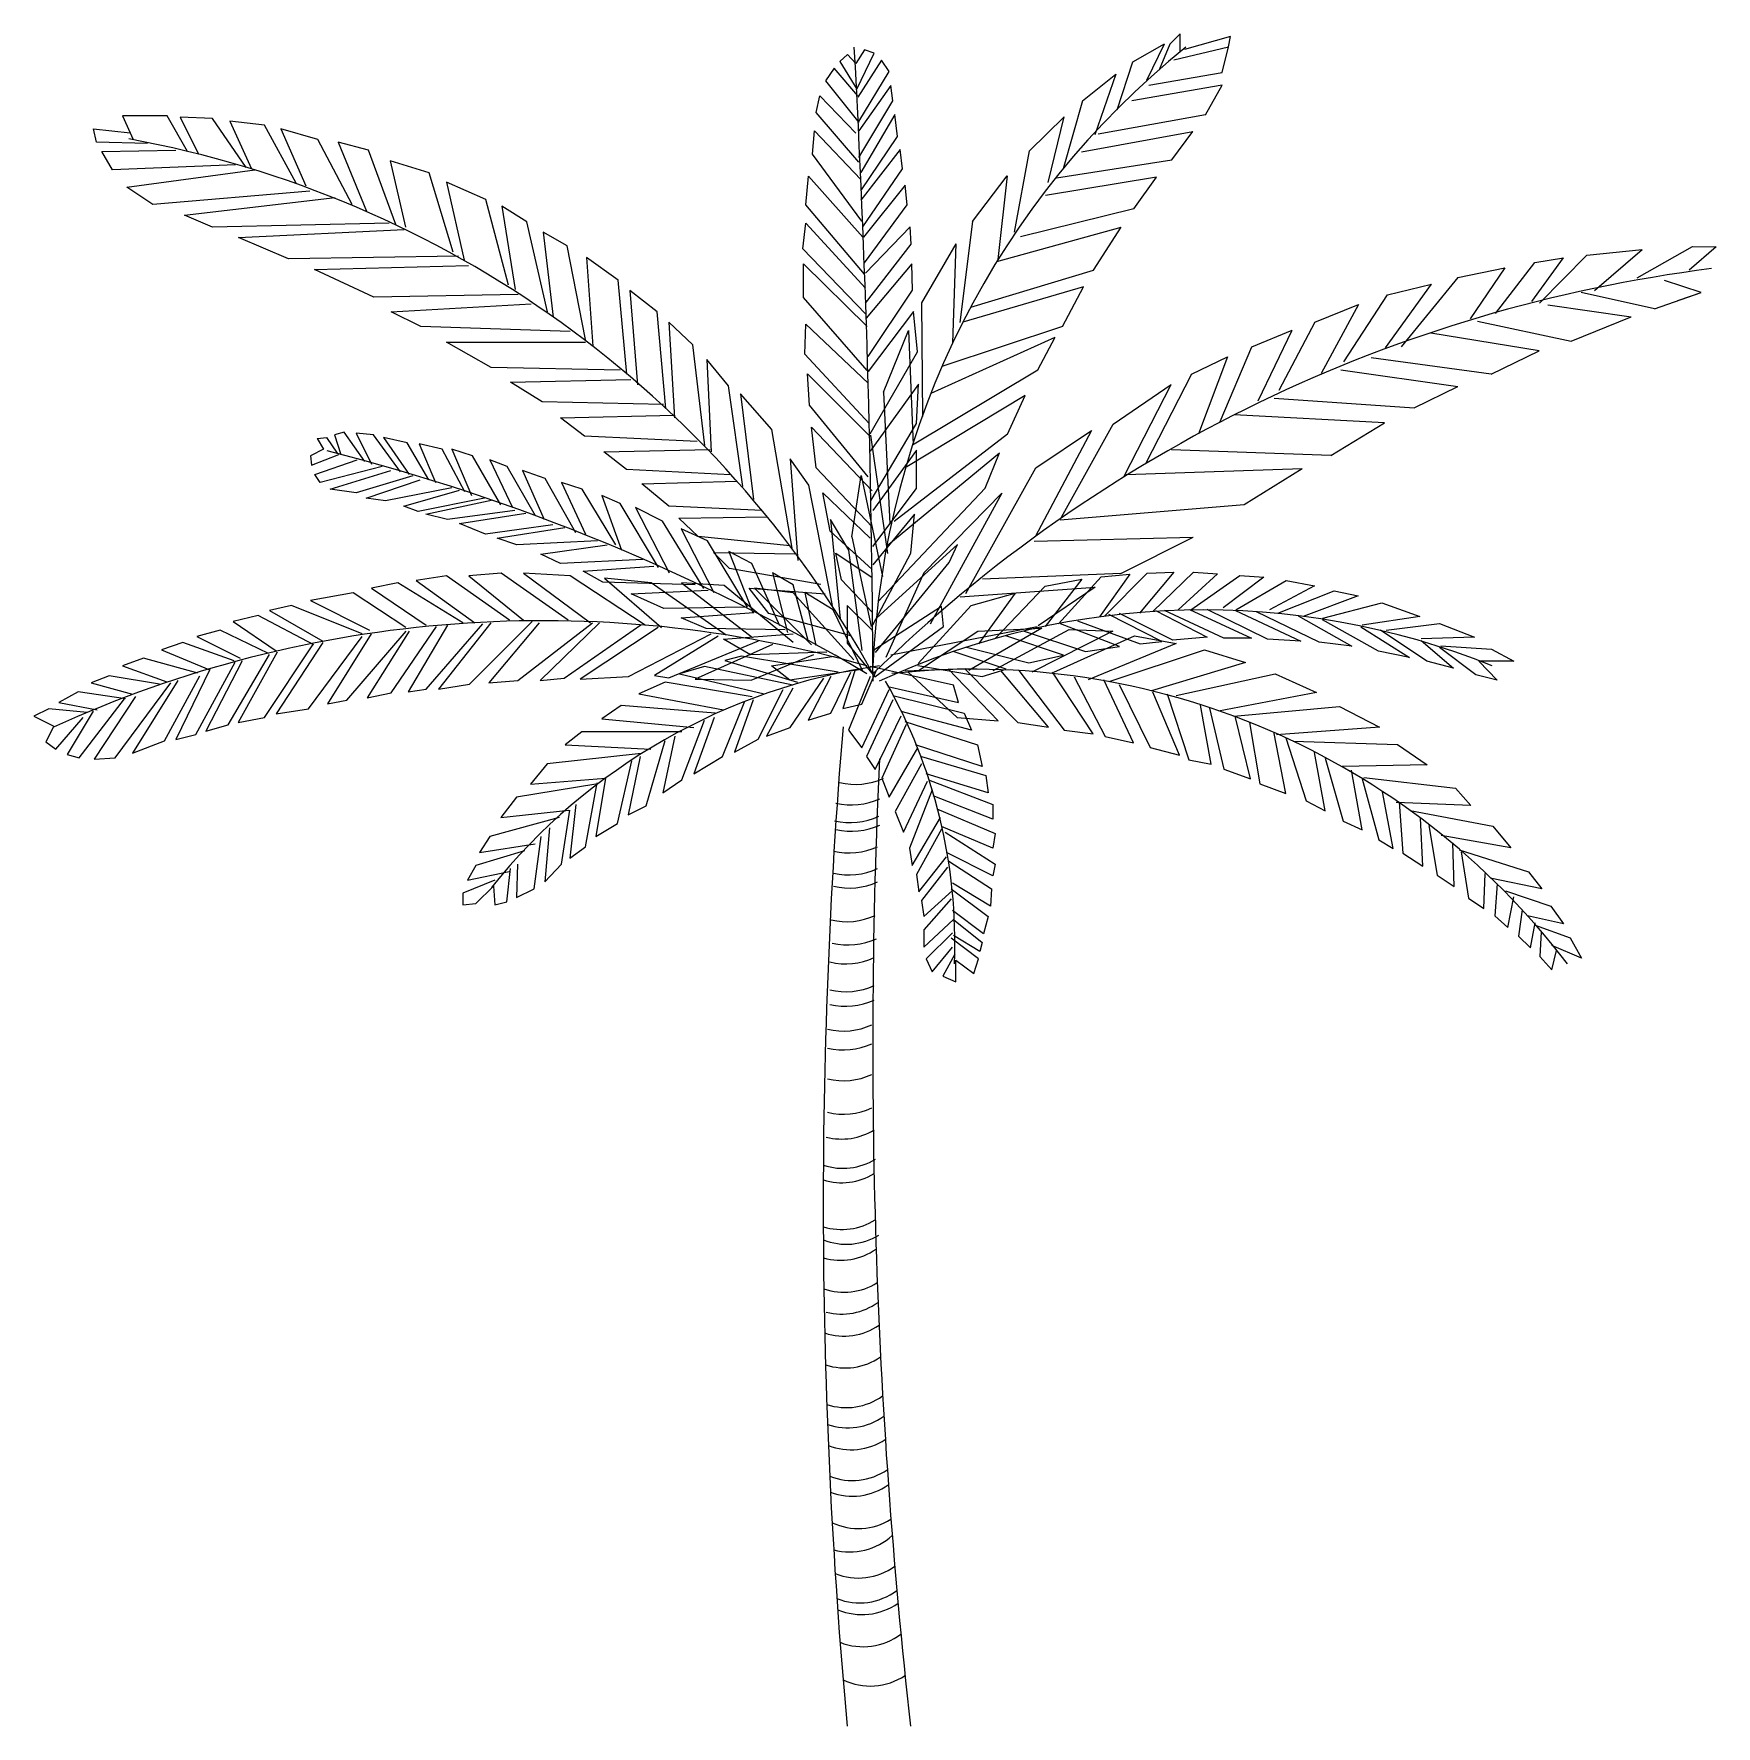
# Model space of a CAD drawing. Header units: metres. Extents: x -4.9 to 5.2, y 0 to 10.1.
import ezdxf

# ---------------------------------------------------------------- set-up
doc = ezdxf.new("R2010")
doc.units = ezdxf.units.M
doc.header["$LTSCALE"] = 0.2

msp = doc.modelspace()

# ---------------------------------------------------------------- linework, layer by layer
for p, q in [((0.103, 10.026), (0.052, 9.943)), ((0.161, 10.005), (0.103, 10.026)), ((1.709, 9.953), (1.897, 10.06)), ((1.793, 9.844), (1.897, 10.06)), ((1.929, 10.059), (1.866, 9.905)), ((1.992, 10.121), (1.929, 10.059)), ((1.954, 9.966), (2.281, 10.043)), ((1.992, 10.013), (1.992, 10.121)), ((2.293, 10.105), (2.017, 10.027)), ((2.243, 9.89), (2.281, 10.043)), ((2.281, 10.043), (2.293, 10.105)), ((0.002, 9.998), (-0.044, 9.956)), ((-0.044, 9.956), (0.058, 9.79)), ((0.052, 9.943), (0.002, 9.998)), ((0.058, 9.79), (0.161, 10.005)), ((0.206, 9.963), (0.064, 9.741)), ((0.251, 9.895), (0.206, 9.963)), ((1.615, 9.667), (1.709, 9.953)), ((-0.078, 9.915), (-0.13, 9.839)), ((-0.13, 9.839), (0.07, 9.59)), ((0.064, 9.749), (-0.078, 9.915)), ((0.07, 9.596), (0.251, 9.895)), ((1.407, 9.721), (1.606, 9.88)), ((1.606, 9.88), (1.481, 9.517)), ((1.804, 9.813), (2.243, 9.89)), ((-0.186, 9.651), (-0.163, 9.749)), ((-0.163, 9.749), (0.052, 9.527)), ((0.262, 9.811), (0.07, 9.54)), ((0.07, 9.381), (0.273, 9.721)), ((0.273, 9.721), (0.262, 9.811)), ((1.407, 9.721), (1.291, 9.313)), ((2.243, 9.813), (1.703, 9.721)), ((2.143, 9.637), (2.243, 9.813)), ((-4.333, 9.631), (-4.269, 9.488)), ((-4.067, 9.631), (-4.333, 9.631)), ((-3.944, 9.418), (-4.067, 9.631)), ((-3.989, 9.623), (-3.879, 9.402)), ((-3.794, 9.615), (-3.989, 9.623)), ((-3.594, 9.321), (-3.794, 9.615)), ((0.07, 9.354), (-0.186, 9.651)), ((0.285, 9.638), (0.081, 9.292)), ((0.302, 9.507), (0.285, 9.638)), ((1.09, 9.421), (1.298, 9.625)), ((1.202, 9.231), (1.298, 9.625)), ((2.143, 9.637), (1.502, 9.521)), ((-4.507, 9.552), (-4.288, 9.529)), ((-4.488, 9.473), (-4.507, 9.552)), ((-3.691, 9.599), (-3.562, 9.314)), ((-3.484, 9.575), (-3.691, 9.599)), ((-3.295, 9.227), (-3.484, 9.575)), ((-3.386, 9.552), (-3.237, 9.211)), ((-3.166, 9.488), (-3.386, 9.552)), ((-0.208, 9.402), (-0.196, 9.54)), ((-0.196, 9.54), (0.081, 9.25)), ((1.401, 9.415), (2.068, 9.537)), ((1.941, 9.368), (2.068, 9.537)), ((-4.184, 9.464), (-4.488, 9.473)), ((-4.456, 9.418), (-4.015, 9.425)), ((-4.392, 9.307), (-4.456, 9.418)), ((-2.959, 9.1), (-3.166, 9.488)), ((-3.043, 9.472), (-2.875, 9.06)), ((-2.862, 9.424), (-3.043, 9.472)), ((-2.699, 8.98), (-2.862, 9.424)), ((0.081, 9.182), (0.302, 9.507)), ((0.318, 9.429), (0.081, 9.126)), ((0.33, 9.313), (0.318, 9.429)), ((1, 8.935), (1.09, 9.421)), ((-3.658, 9.338), (-4.392, 9.307)), ((-2.732, 9.361), (-2.641, 8.964)), ((-2.499, 9.289), (-2.732, 9.361)), ((0.087, 9.001), (-0.208, 9.402)), ((0.093, 8.966), (0.33, 9.313)), ((1.251, 9.26), (1.941, 9.368)), ((-4.307, 9.203), (-3.542, 9.307)), ((-2.355, 8.814), (-2.499, 9.289)), ((-2.395, 9.234), (-2.291, 8.767)), ((-2.161, 9.13), (-2.395, 9.234)), ((-0.248, 9.098), (-0.231, 9.27)), ((-0.231, 9.27), (0.093, 8.904)), ((0.347, 9.215), (0.097, 8.904)), ((0.359, 9.098), (0.347, 9.215)), ((0.749, 8.999), (0.957, 9.272)), ((0.957, 9.272), (0.901, 8.772)), ((1.85, 9.263), (1.187, 9.154)), ((1.714, 9.074), (1.85, 9.263)), ((-4.152, 9.1), (-4.307, 9.203)), ((-3.212, 9.18), (-4.152, 9.1)), ((-3.963, 9.037), (-3.062, 9.141)), ((-2.025, 8.617), (-2.161, 9.13)), ((-3.794, 8.964), (-3.963, 9.037)), ((-2.064, 9.091), (-1.985, 8.592)), ((-1.915, 8.996), (-2.064, 9.091)), ((0.103, 8.683), (-0.248, 9.098)), ((0.103, 8.751), (0.359, 9.098)), ((1.714, 9.074), (1.037, 8.907)), ((-2.739, 8.989), (-3.794, 8.964)), ((-3.639, 8.902), (-2.648, 8.95)), ((-1.792, 8.458), (-1.915, 8.996)), ((-1.817, 8.934), (-1.758, 8.426)), ((-1.675, 8.853), (-1.817, 8.934)), ((-0.264, 8.834), (-0.248, 8.988)), ((-0.248, 8.988), (0.109, 8.6)), ((0.376, 8.966), (0.109, 8.69)), ((0.382, 8.862), (0.376, 8.966)), ((0.749, 8.999), (0.673, 8.394)), ((0.895, 8.759), (1.639, 8.964)), ((1.474, 8.708), (1.639, 8.964)), ((-3.341, 8.775), (-3.639, 8.902)), ((-1.565, 8.292), (-1.675, 8.853)), ((0.109, 8.447), (-0.264, 8.834)), ((0.109, 8.509), (0.382, 8.862)), ((0.446, 8.512), (0.651, 8.864)), ((0.632, 8.273), (0.651, 8.864)), ((4.423, 8.798), (4.753, 8.83)), ((4.468, 8.585), (4.753, 8.83)), ((4.724, 8.661), (5.054, 8.848)), ((5.196, 8.846), (5.034, 8.708)), ((5.054, 8.848), (5.196, 8.846)), ((-2.323, 8.791), (-3.341, 8.775)), ((-3.185, 8.712), (-2.265, 8.735)), ((-2.83, 8.546), (-3.185, 8.712)), ((-1.558, 8.783), (-1.52, 8.253)), ((-1.37, 8.648), (-1.558, 8.783)), ((-0.26, 8.745), (0.12, 8.371)), ((-0.26, 8.544), (-0.26, 8.745)), ((0.386, 8.745), (0.114, 8.42)), ((0.391, 8.587), (0.386, 8.745)), ((0.739, 8.487), (1.474, 8.708)), ((3.651, 8.663), (3.932, 8.722)), ((3.932, 8.722), (3.726, 8.416)), ((3.877, 8.448), (4.113, 8.754)), ((4.095, 8.519), (4.284, 8.782)), ((4.113, 8.754), (4.284, 8.782)), ((4.141, 8.509), (4.423, 8.798)), ((-1.318, 8.086), (-1.37, 8.648)), ((1.414, 8.608), (0.692, 8.396)), ((1.288, 8.371), (1.414, 8.608)), ((3.22, 8.242), (3.495, 8.624)), ((3.231, 8.56), (3.495, 8.624)), ((3.651, 8.663), (3.312, 8.248)), ((5.107, 8.573), (4.888, 8.646)), ((-1.967, 8.562), (-2.83, 8.546)), ((-2.726, 8.458), (-1.889, 8.506)), ((-1.299, 8.585), (-1.253, 8.022)), ((-1.136, 8.458), (-1.299, 8.585)), ((0.12, 8.108), (-0.26, 8.544)), ((0.125, 8.191), (0.391, 8.587)), ((0.452, 7.833), (0.446, 8.512)), ((2.796, 8.396), (3.057, 8.502)), ((3.057, 8.502), (2.835, 8.089)), ((2.97, 8.159), (3.231, 8.56)), ((4.827, 8.476), (4.389, 8.573)), ((4.827, 8.476), (5.107, 8.573)), ((4.967, 8.525), (5.107, 8.573)), ((-2.55, 8.371), (-2.726, 8.458)), ((-1.085, 7.881), (-1.136, 8.458)), ((0.397, 8.461), (0.125, 8.101)), ((0.421, 8.219), (0.397, 8.461)), ((3.77, 8.403), (4.329, 8.282)), ((4.19, 8.5), (4.689, 8.428)), ((4.329, 8.282), (4.689, 8.428)), ((-1.656, 8.34), (-2.55, 8.371)), ((-1.066, 8.396), (-1.032, 7.825)), ((-0.922, 8.26), (-1.066, 8.396)), ((-0.254, 8.204), (-0.248, 8.385)), ((-0.248, 8.385), (0.126, 8.032)), ((0.218, 7.977), (0.366, 8.347)), ((0.366, 8.347), (0.394, 7.662)), ((0.502, 7.972), (1.243, 8.307)), ((1.288, 8.371), (0.567, 8.131)), ((1.141, 8.111), (1.243, 8.307)), ((2.419, 8.248), (2.662, 8.349)), ((2.457, 7.926), (2.662, 8.349)), ((2.796, 8.396), (2.582, 7.987)), ((4.139, 8.225), (3.491, 8.33)), ((-2.395, 8.276), (-1.565, 8.276)), ((-2.129, 8.126), (-2.395, 8.276)), ((-0.851, 7.659), (-0.922, 8.26)), ((0.131, 7.79), (-0.254, 8.204)), ((0.137, 7.728), (0.421, 8.219)), ((2.231, 7.803), (2.419, 8.248)), ((3.851, 8.086), (4.139, 8.225)), ((-1.357, 8.11), (-2.129, 8.126)), ((-0.839, 8.174), (-0.813, 7.62)), ((-0.709, 8.016), (-0.839, 8.174)), ((0.391, 7.662), (1.141, 8.111)), ((2.059, 8.086), (2.275, 8.19)), ((2.275, 8.19), (2.1, 7.729)), ((2.952, 8.111), (3.651, 8.011)), ((3.851, 8.086), (3.133, 8.184)), ((-2.013, 8.038), (-1.293, 8.054)), ((-1.824, 7.92), (-2.013, 8.038)), ((-0.624, 7.414), (-0.709, 8.016)), ((-0.237, 8.088), (0.137, 7.713)), ((-0.226, 7.9), (-0.237, 8.088)), ((0.426, 8.025), (0.137, 7.624)), ((0.415, 7.79), (0.426, 8.025)), ((1.59, 7.787), (1.937, 8.023)), ((1.656, 7.475), (1.937, 8.023)), ((2.059, 8.086), (1.784, 7.55)), ((3.39, 7.884), (3.651, 8.011)), ((-1.098, 7.904), (-1.824, 7.92)), ((-0.637, 7.968), (-0.559, 7.335)), ((-0.45, 7.754), (-0.637, 7.968)), ((0.126, 7.471), (-0.226, 7.9)), ((0.218, 7.977), (0.255, 7.19)), ((1.065, 7.957), (0.346, 7.526)), ((0.959, 7.726), (1.065, 7.957)), ((2.554, 7.941), (3.39, 7.884)), ((-1.714, 7.825), (-1.034, 7.841)), ((-1.571, 7.715), (-1.714, 7.825)), ((3.214, 7.795), (2.315, 7.843)), ((2.893, 7.599), (3.214, 7.795)), ((-3.17, 7.7), (-3.111, 7.707)), ((-3.17, 7.7), (-3.132, 7.636)), ((-3.047, 7.612), (-3.111, 7.707)), ((-3.007, 7.739), (-3.066, 7.723)), ((-3.066, 7.723), (-3.027, 7.605)), ((-2.884, 7.564), (-3.007, 7.739)), ((-2.936, 7.732), (-2.845, 7.548)), ((-2.832, 7.723), (-2.936, 7.732)), ((-2.67, 7.502), (-2.832, 7.723)), ((-2.773, 7.707), (-2.618, 7.486)), ((-2.631, 7.675), (-2.773, 7.707)), ((-0.897, 7.682), (-1.571, 7.715)), ((-0.327, 7.033), (-0.45, 7.754)), ((-0.214, 7.768), (0.149, 7.388)), ((-0.186, 7.526), (-0.214, 7.768)), ((0.244, 7.013), (0.141, 7.721)), ((0.143, 7.332), (0.415, 7.79)), ((0.959, 7.726), (0.282, 7.204)), ((1.462, 7.748), (1.124, 7.112)), ((1.129, 7.525), (1.462, 7.748)), ((1.282, 7.231), (1.59, 7.787)), ((-3.132, 7.636), (-3.209, 7.596)), ((-3.209, 7.596), (-3.202, 7.541)), ((-3.202, 7.541), (-3.04, 7.605)), ((-2.501, 7.453), (-2.631, 7.675)), ((-2.56, 7.668), (-2.462, 7.437)), ((-2.422, 7.636), (-2.56, 7.668)), ((-2.286, 7.382), (-2.422, 7.636)), ((-2.364, 7.636), (-2.247, 7.359)), ((-2.241, 7.596), (-2.364, 7.636)), ((-2.071, 7.303), (-2.241, 7.596)), ((-1.455, 7.62), (-0.82, 7.634)), ((-1.319, 7.516), (-1.455, 7.62)), ((0.415, 7.63), (0.153, 7.271)), ((0.237, 7.059), (0.911, 7.614)), ((0.415, 7.402), (0.415, 7.63)), ((0.825, 7.404), (0.911, 7.614)), ((2.893, 7.599), (1.94, 7.632)), ((-3.183, 7.486), (-2.93, 7.573)), ((-2.781, 7.534), (-3.151, 7.437)), ((-3.092, 7.398), (-2.728, 7.509)), ((-2.137, 7.573), (-2.001, 7.287)), ((-2.033, 7.534), (-2.137, 7.573)), ((-1.863, 7.239), (-2.033, 7.534)), ((-1.942, 7.509), (-1.812, 7.216)), ((-1.805, 7.462), (-1.942, 7.509)), ((-0.697, 7.484), (-1.319, 7.516)), ((-0.34, 7.58), (-0.294, 6.971)), ((-0.229, 7.421), (-0.34, 7.58)), ((0.149, 7.173), (-0.186, 7.526)), ((0.71, 6.774), (1.129, 7.525)), ((1.669, 7.486), (2.72, 7.521)), ((2.375, 7.306), (2.72, 7.521)), ((-3.151, 7.437), (-3.183, 7.486)), ((-2.936, 7.375), (-3.092, 7.398)), ((-2.598, 7.477), (-2.936, 7.375)), ((-2.877, 7.343), (-2.553, 7.453)), ((-2.364, 7.405), (-2.76, 7.327)), ((-2.65, 7.295), (-2.318, 7.391)), ((-1.623, 7.136), (-1.805, 7.462)), ((-1.708, 7.437), (-1.565, 7.128)), ((-1.584, 7.398), (-1.708, 7.437)), ((-1.383, 7.064), (-1.584, 7.398)), ((-1.227, 7.43), (-0.657, 7.446)), ((-1.066, 7.296), (-1.227, 7.43)), ((-0.087, 6.701), (-0.229, 7.421)), ((0.028, 7.113), (0.084, 7.48)), ((0.084, 7.48), (0.211, 6.876)), ((0.153, 7.055), (0.415, 7.402)), ((0.186, 6.725), (0.825, 7.404)), ((-2.76, 7.327), (-2.877, 7.343)), ((-2.566, 7.264), (-2.65, 7.295)), ((-2.169, 7.343), (-2.566, 7.264)), ((-2.52, 7.248), (-2.118, 7.334)), ((-1.467, 7.359), (-1.35, 7.033)), ((-1.357, 7.311), (-1.467, 7.359)), ((-1.129, 6.93), (-1.357, 7.311)), ((-1.266, 7.287), (-1.065, 6.898)), ((-1.104, 7.207), (-1.266, 7.287)), ((-0.508, 7.271), (-1.066, 7.296)), ((-0.146, 7.375), (0.137, 7.105)), ((-0.101, 7.146), (-0.146, 7.375)), ((0.459, 6.898), (0.924, 7.373)), ((0.924, 7.373), (0.496, 6.59)), ((1.274, 7.215), (2.375, 7.306)), ((-2.39, 7.216), (-2.52, 7.248)), ((-1.988, 7.271), (-2.39, 7.216)), ((-2.318, 7.192), (-1.922, 7.255)), ((-2.163, 7.128), (-2.318, 7.192)), ((-0.857, 6.803), (-1.104, 7.207)), ((-1.007, 7.225), (-0.476, 7.232)), ((-0.89, 7.114), (-1.007, 7.225)), ((-0.1, 7.216), (-0.041, 6.622)), ((0.011, 7.033), (-0.1, 7.216)), ((0.403, 7.249), (0.153, 6.945)), ((0.38, 7.015), (0.403, 7.249)), ((-1.76, 7.184), (-2.163, 7.128)), ((-2.092, 7.105), (-1.688, 7.168)), ((-1.975, 7.064), (-2.092, 7.105)), ((-1.493, 7.089), (-1.975, 7.064)), ((-0.993, 7.16), (-0.798, 6.78)), ((-0.836, 7.089), (-0.993, 7.16)), ((-0.34, 7.058), (-0.89, 7.114)), ((-0.596, 6.692), (-0.836, 7.089)), ((0.149, 6.917), (-0.101, 7.146)), ((0.028, 7.113), (0.144, 6.577)), ((1.118, 7.087), (2.069, 7.11)), ((1.637, 6.894), (2.069, 7.11)), ((-1.831, 7.009), (-1.435, 7.064)), ((-1.714, 6.953), (-1.831, 7.009)), ((-0.799, 7.019), (-0.313, 7.01)), ((-0.703, 6.923), (-0.799, 7.019)), ((-0.708, 7.025), (-0.564, 6.66)), ((-0.57, 6.953), (-0.708, 7.025)), ((-0.067, 7.015), (0.149, 6.869)), ((-0.033, 6.856), (-0.067, 7.015)), ((0.089, 6.433), (0.011, 7.033)), ((0.153, 6.586), (0.38, 7.015)), ((0.66, 7.066), (0.175, 6.626)), ((0.61, 6.959), (0.66, 7.066)), ((-2.069, 6.895), (-2.262, 6.88)), ((-1.669, 6.614), (-2.069, 6.895)), ((-1.935, 6.895), (-1.535, 6.599)), ((-1.657, 6.88), (-1.935, 6.895)), ((-1.221, 6.978), (-1.714, 6.953)), ((-1.578, 6.907), (-1.155, 6.937)), ((-1.461, 6.842), (-1.578, 6.907)), ((-0.158, 6.828), (-0.703, 6.923)), ((-0.402, 6.581), (-0.57, 6.953)), ((-0.447, 6.898), (-0.356, 6.541)), ((-0.323, 6.826), (-0.447, 6.898)), ((0.17, 6.421), (0.61, 6.959)), ((0.459, 6.898), (0.232, 6.39)), ((1.637, 6.894), (0.809, 6.86)), ((1.691, 6.889), (1.509, 6.634)), ((1.518, 6.874), (1.691, 6.889)), ((1.54, 6.641), (1.795, 6.896)), ((1.954, 6.902), (1.749, 6.656)), ((1.795, 6.896), (1.954, 6.902)), ((1.828, 6.666), (2.072, 6.902)), ((2.214, 6.892), (1.979, 6.677)), ((2.072, 6.902), (2.214, 6.892)), ((-2.687, 6.837), (-2.845, 6.806)), ((-2.845, 6.806), (-2.518, 6.584)), ((-2.299, 6.599), (-2.687, 6.837)), ((-2.396, 6.88), (-2.578, 6.851)), ((-2.578, 6.851), (-2.226, 6.599)), ((-2.02, 6.614), (-2.396, 6.88)), ((-2.262, 6.88), (-1.935, 6.614)), ((-1.208, 6.584), (-1.657, 6.88)), ((-0.908, 6.826), (-1.461, 6.842)), ((-1.45, 6.866), (-1.111, 6.57)), ((-1.172, 6.837), (-1.45, 6.866)), ((-1.291, 6.771), (-0.831, 6.794)), ((-0.723, 6.525), (-1.172, 6.837)), ((-0.991, 6.837), (-0.565, 6.51)), ((-0.735, 6.821), (-0.991, 6.837)), ((-0.323, 6.481), (-0.735, 6.821)), ((-0.586, 6.805), (-0.132, 6.772)), ((-0.469, 6.654), (-0.586, 6.805)), ((-0.553, 6.806), (-0.214, 6.466)), ((-0.323, 6.777), (-0.553, 6.806)), ((-0.232, 6.485), (-0.323, 6.826)), ((0.149, 6.662), (-0.033, 6.856)), ((0.676, 6.754), (1.483, 6.812)), ((0.887, 6.506), (1.185, 6.817)), ((1.483, 6.812), (1.143, 6.581)), ((1.404, 6.859), (1.185, 6.577)), ((1.185, 6.817), (1.404, 6.859)), ((1.263, 6.592), (1.518, 6.874)), ((2.055, 6.677), (2.349, 6.882)), ((2.492, 6.872), (2.248, 6.687)), ((2.324, 6.677), (2.626, 6.851)), ((2.349, 6.882), (2.492, 6.872)), ((2.794, 6.82), (2.526, 6.677)), ((2.576, 6.657), (2.912, 6.79)), ((2.626, 6.851), (2.794, 6.82)), ((2.912, 6.79), (3.055, 6.759)), ((-3.323, 6.701), (-3.455, 6.672)), ((-2.901, 6.532), (-3.323, 6.701)), ((-2.954, 6.777), (-3.208, 6.732)), ((-3.208, 6.732), (-2.857, 6.555)), ((-2.638, 6.57), (-2.954, 6.777)), ((-1.097, 6.684), (-1.291, 6.771)), ((-0.61, 6.692), (-1.097, 6.684)), ((0.04, 6.377), (-0.323, 6.777)), ((-0.253, 6.78), (-0.187, 6.462)), ((-0.083, 6.676), (-0.253, 6.78)), ((0.001, 6.702), (0.001, 6.476)), ((0.152, 6.552), (0.001, 6.702)), ((0.564, 6.695), (0.159, 6.434)), ((0.425, 6.356), (0.742, 6.701)), ((0.577, 6.577), (0.564, 6.695)), ((0.742, 6.701), (1.004, 6.776)), ((1.004, 6.776), (0.785, 6.472)), ((3.055, 6.759), (2.727, 6.636)), ((2.845, 6.626), (3.198, 6.718)), ((3.198, 6.718), (3.425, 6.636)), ((-3.521, 6.643), (-3.671, 6.606)), ((-3.671, 6.606), (-3.414, 6.43)), ((-3.19, 6.466), (-3.521, 6.643)), ((-3.455, 6.672), (-3.136, 6.488)), ((-2.39, 6.584), (-2.624, 6.186)), ((-2.517, 6.202), (-2.179, 6.592)), ((-2.131, 6.599), (-2.444, 6.202)), ((-2.258, 6.231), (-1.884, 6.606)), ((-1.842, 6.599), (-2.143, 6.239)), ((-1.969, 6.253), (-1.523, 6.599)), ((-1.481, 6.599), (-1.836, 6.253)), ((-1.692, 6.268), (-1.234, 6.586)), ((-0.993, 6.628), (-0.557, 6.66)), ((-0.844, 6.565), (-0.993, 6.628)), ((0.023, 6.52), (-0.469, 6.654)), ((0.093, 6.31), (-0.083, 6.676)), ((1.629, 6.457), (1.275, 6.592)), ((1.377, 6.611), (1.752, 6.472)), ((1.881, 6.487), (1.564, 6.649)), ((1.948, 6.495), (1.629, 6.654)), ((1.843, 6.672), (2.153, 6.513)), ((2.253, 6.507), (1.898, 6.672)), ((2.048, 6.678), (2.418, 6.507)), ((2.513, 6.501), (2.153, 6.678)), ((2.323, 6.672), (2.712, 6.489)), ((2.822, 6.483), (2.448, 6.665)), ((2.697, 6.641), (3.017, 6.458)), ((3.177, 6.428), (2.842, 6.617)), ((3.425, 6.636), (3.08, 6.584)), ((3.223, 6.554), (3.542, 6.595)), ((3.542, 6.595), (3.752, 6.512)), ((-3.972, 6.481), (-4.099, 6.437)), ((-3.665, 6.371), (-3.972, 6.481)), ((-3.75, 6.555), (-3.889, 6.517)), ((-3.889, 6.517), (-3.63, 6.386)), ((-3.461, 6.415), (-3.75, 6.555)), ((-3.136, 6.481), (-3.414, 6.055)), ((-3.22, 6.084), (-2.901, 6.517)), ((-2.847, 6.532), (-3.107, 6.113)), ((-2.992, 6.135), (-2.636, 6.548)), ((-2.618, 6.548), (-2.871, 6.15)), ((-2.727, 6.179), (-2.456, 6.577)), ((-1.131, 6.57), (-1.596, 6.262)), ((-1.307, 6.277), (-0.813, 6.533)), ((-0.771, 6.519), (-1.151, 6.284)), ((-1.066, 6.269), (-0.53, 6.49)), ((-0.37, 6.557), (-0.844, 6.565)), ((-0.74, 6.501), (-0.323, 6.533)), ((-0.577, 6.406), (-0.74, 6.501)), ((0.165, 6.275), (0.577, 6.577)), ((0.261, 6.406), (1.137, 6.576)), ((0.426, 6.313), (0.781, 6.548)), ((1.165, 6.567), (0.727, 6.313)), ((0.781, 6.548), (1.165, 6.567)), ((0.873, 6.313), (1.328, 6.558)), ((1.293, 6.404), (0.949, 6.521)), ((1.053, 6.551), (1.426, 6.427)), ((1.589, 6.548), (1.104, 6.304)), ((1.235, 6.304), (1.719, 6.52)), ((1.328, 6.558), (1.589, 6.548)), ((1.719, 6.52), (1.967, 6.474)), ((1.752, 6.472), (1.881, 6.487)), ((2.153, 6.513), (1.948, 6.495)), ((2.418, 6.507), (2.253, 6.507)), ((2.712, 6.489), (2.513, 6.501)), ((3.017, 6.458), (2.822, 6.483)), ((3.072, 6.574), (3.362, 6.391)), ((3.466, 6.369), (3.189, 6.554)), ((3.752, 6.512), (3.433, 6.503)), ((3.433, 6.492), (3.626, 6.328)), ((-4.208, 6.386), (-4.334, 6.341)), ((-3.883, 6.297), (-4.208, 6.386)), ((-4.099, 6.437), (-3.816, 6.319)), ((-3.702, 5.988), (-3.455, 6.408)), ((-3.408, 6.422), (-3.642, 6.003)), ((-3.485, 6.033), (-3.196, 6.466)), ((-0.446, 6.468), (-0.909, 6.262)), ((-0.632, 6.399), (-0.731, 6.373)), ((-0.054, 6.303), (-0.632, 6.399)), ((-0.122, 6.422), (-0.577, 6.406)), ((-0.573, 6.255), (-0.199, 6.409)), ((-0.453, 6.342), (-0.077, 6.398)), ((0.001, 6.476), (0.165, 6.275)), ((0.951, 6.321), (0.634, 6.427)), ((0.714, 6.453), (1.087, 6.359)), ((1.087, 6.359), (1.293, 6.404)), ((1.426, 6.427), (1.629, 6.457)), ((1.967, 6.474), (1.442, 6.258)), ((1.566, 6.247), (2.136, 6.436)), ((2.136, 6.436), (2.382, 6.361)), ((3.362, 6.391), (3.177, 6.428)), ((3.76, 6.287), (3.542, 6.451)), ((3.551, 6.461), (3.853, 6.441)), ((3.853, 6.441), (3.987, 6.369)), ((-4.412, 6.282), (-4.521, 6.239)), ((-4.111, 6.231), (-4.412, 6.282)), ((-4.334, 6.341), (-4.069, 6.246)), ((-4.081, 5.893), (-3.871, 6.282)), ((-3.81, 6.319), (-4.015, 5.9)), ((-3.895, 5.93), (-3.66, 6.363)), ((-3.618, 6.371), (-3.834, 5.951)), ((-1.596, 6.262), (-1.307, 6.277)), ((-1.151, 6.284), (-1.066, 6.269)), ((-0.853, 6.338), (-1.002, 6.294)), ((-1.002, 6.294), (-0.496, 6.173)), ((-0.325, 6.226), (-0.853, 6.338)), ((-0.731, 6.373), (-0.297, 6.243)), ((-0.343, 6.255), (-0.453, 6.342)), ((0.085, 6.319), (-0.343, 6.255)), ((-0.097, 6.277), (-0.233, 6.016)), ((-0.097, 6.059), (0.023, 6.303)), ((0.045, 6.312), (-0.026, 6.086)), ((0.138, 6.277), (0.009, 5.956)), ((0.088, 6.112), (0.174, 6.312)), ((0.636, 6.226), (0.138, 6.338)), ((0.349, 6.312), (0.71, 6.326)), ((0.365, 6.304), (0.658, 6.032)), ((0.422, 6.344), (0.807, 6.277)), ((0.904, 6.013), (0.604, 6.323)), ((0.703, 6.323), (1.02, 6.003)), ((0.807, 6.277), (0.951, 6.321)), ((1.205, 5.975), (0.919, 6.313)), ((1.027, 6.313), (1.297, 5.956)), ((1.471, 5.935), (1.227, 6.304)), ((1.358, 6.275), (1.543, 5.918)), ((2.382, 6.361), (1.82, 6.191)), ((1.967, 6.163), (2.559, 6.294)), ((2.559, 6.294), (2.806, 6.182)), ((3.626, 6.328), (3.466, 6.369)), ((3.887, 6.256), (3.76, 6.287)), ((3.777, 6.369), (3.887, 6.256)), ((3.987, 6.369), (3.777, 6.369)), ((-4.599, 6.186), (-4.713, 6.121)), ((-4.316, 6.143), (-4.599, 6.186)), ((-4.521, 6.239), (-4.273, 6.172)), ((-4.376, 5.79), (-4.045, 6.239)), ((-4.003, 6.253), (-4.273, 5.819)), ((-2.871, 6.15), (-2.727, 6.179)), ((-2.624, 6.186), (-2.517, 6.202)), ((-2.444, 6.202), (-2.258, 6.231)), ((-2.143, 6.239), (-1.969, 6.253)), ((-1.836, 6.253), (-1.692, 6.268)), ((-1.088, 6.243), (-1.245, 6.173)), ((-0.568, 6.156), (-1.088, 6.243)), ((-0.909, 6.262), (-0.573, 6.255)), ((-0.532, 5.903), (-0.383, 6.199)), ((-0.325, 6.208), (-0.482, 5.921)), ((-0.34, 5.973), (-0.14, 6.268)), ((0.088, 5.851), (0.251, 6.199)), ((0.244, 6.217), (0.665, 6.121)), ((0.665, 6.121), (0.636, 6.226)), ((1.712, 5.881), (1.535, 6.258)), ((1.627, 6.229), (1.812, 5.852)), ((1.987, 5.807), (1.828, 6.183)), ((2.806, 6.182), (2.221, 6.07)), ((-4.774, 6.084), (-4.863, 6.04)), ((-4.544, 6.062), (-4.774, 6.084)), ((-4.713, 6.121), (-4.485, 6.077)), ((-4.592, 5.79), (-4.322, 6.143)), ((-4.255, 6.157), (-4.503, 5.782)), ((-3.414, 6.055), (-3.22, 6.084)), ((-3.107, 6.113), (-2.992, 6.135)), ((-1.351, 6.103), (-1.466, 6.024)), ((-0.789, 6.059), (-1.351, 6.103)), ((-1.245, 6.173), (-0.739, 6.077)), ((-0.746, 5.798), (-0.611, 6.129)), ((-0.561, 6.138), (-0.674, 5.825)), ((-0.026, 6.086), (0.088, 6.112)), ((0.273, 6.138), (0.116, 5.798)), ((0.273, 6.164), (0.7, 6.059)), ((1.913, 6.173), (2.043, 5.778)), ((2.176, 5.753), (2.112, 6.106)), ((2.166, 6.087), (2.252, 5.724)), ((2.313, 6.04), (2.945, 6.097)), ((2.945, 6.097), (3.183, 5.975)), ((-4.863, 6.04), (-4.743, 5.981)), ((-4.743, 5.981), (-4.792, 5.886)), ((-4.731, 5.842), (-4.568, 6.033)), ((-4.509, 6.07), (-4.665, 5.811)), ((-3.834, 5.951), (-3.702, 5.988)), ((-3.642, 6.003), (-3.485, 6.033)), ((-1.466, 6.024), (-0.916, 5.973)), ((-0.988, 5.66), (-0.853, 6.016)), ((-0.796, 6.033), (-0.916, 5.695)), ((-0.482, 5.921), (-0.34, 5.973)), ((-0.233, 6.016), (-0.097, 6.059)), ((0.167, 5.721), (0.323, 6.042)), ((0.352, 5.991), (0.208, 5.669)), ((0.743, 5.956), (0.323, 6.068)), ((0.345, 6.008), (0.779, 5.868)), ((0.658, 6.032), (0.904, 6.013)), ((0.7, 6.059), (0.743, 5.956)), ((1.02, 6.003), (1.205, 5.975)), ((2.411, 5.666), (2.32, 6.04)), ((2.405, 6.003), (2.467, 5.636)), ((3.183, 5.975), (2.567, 5.928)), ((-4.792, 5.886), (-4.731, 5.842)), ((-4.273, 5.819), (-4.081, 5.893)), ((-4.015, 5.9), (-3.895, 5.93)), ((-1.586, 5.947), (-1.687, 5.868)), ((-0.988, 5.947), (-1.586, 5.947)), ((-1.202, 5.504), (-1.088, 5.895)), ((-1.031, 5.921), (-1.102, 5.581)), ((-0.674, 5.825), (-0.532, 5.903)), ((0.009, 5.956), (0.088, 5.851)), ((1.297, 5.956), (1.471, 5.935)), ((1.543, 5.918), (1.712, 5.881)), ((2.623, 5.577), (2.552, 5.947)), ((2.623, 5.91), (2.745, 5.534)), ((2.668, 5.89), (3.291, 5.871)), ((3.291, 5.871), (3.468, 5.749)), ((-4.665, 5.811), (-4.592, 5.79)), ((-4.503, 5.782), (-4.376, 5.79)), ((-1.231, 5.816), (-1.793, 5.756)), ((-1.687, 5.868), (-1.173, 5.842)), ((-1.373, 5.399), (-1.288, 5.772)), ((-1.238, 5.798), (-1.309, 5.451)), ((-0.916, 5.695), (-0.746, 5.798)), ((0.116, 5.798), (0.167, 5.721)), ((0.251, 5.555), (0.422, 5.851)), ((0.808, 5.739), (0.408, 5.868)), ((0.444, 5.798), (0.829, 5.686)), ((0.779, 5.868), (0.808, 5.739)), ((1.812, 5.852), (1.987, 5.807)), ((2.043, 5.778), (2.176, 5.753)), ((2.859, 5.473), (2.795, 5.822)), ((2.859, 5.788), (2.966, 5.412)), ((-1.793, 5.756), (-1.893, 5.634)), ((-1.893, 5.634), (-1.444, 5.669)), ((-1.444, 5.669), (-1.502, 5.32)), ((0.208, 5.669), (0.251, 5.555)), ((0.444, 5.756), (0.287, 5.469)), ((0.843, 5.581), (0.472, 5.695)), ((0.829, 5.686), (0.843, 5.581)), ((2.252, 5.724), (2.411, 5.666)), ((3.468, 5.749), (2.96, 5.74)), ((3.08, 5.361), (3.015, 5.717)), ((3.09, 5.674), (3.637, 5.609)), ((-1.502, 5.634), (-1.978, 5.555)), ((-1.565, 5.259), (-1.494, 5.642)), ((-1.102, 5.581), (-0.988, 5.66)), ((0.337, 5.346), (0.48, 5.651)), ((0.508, 5.599), (0.373, 5.25)), ((0.487, 5.66), (0.871, 5.511)), ((2.467, 5.636), (2.623, 5.577)), ((3.08, 5.666), (3.179, 5.3)), ((3.265, 5.248), (3.201, 5.587)), ((3.637, 5.609), (3.729, 5.505)), ((-1.978, 5.555), (-2.071, 5.434)), ((-2.071, 5.434), (-1.665, 5.478)), ((-1.708, 5.155), (-1.658, 5.478)), ((-1.622, 5.511), (-1.658, 5.19)), ((-1.309, 5.451), (-1.202, 5.504)), ((0.287, 5.469), (0.337, 5.346)), ((0.871, 5.425), (0.515, 5.564)), ((0.537, 5.486), (0.886, 5.338)), ((0.871, 5.511), (0.871, 5.425)), ((2.745, 5.534), (2.859, 5.473)), ((3.729, 5.505), (3.283, 5.524)), ((3.301, 5.526), (3.323, 5.221)), ((3.367, 5.476), (3.86, 5.383)), ((-1.723, 5.434), (-2.136, 5.32)), ((-1.779, 5.373), (-1.807, 5.05)), ((-1.502, 5.32), (-1.373, 5.399)), ((0.388, 5.147), (0.558, 5.434)), ((0.871, 5.25), (0.565, 5.381)), ((2.966, 5.412), (3.08, 5.361)), ((3.443, 5.143), (3.429, 5.431)), ((3.479, 5.387), (3.529, 5.09)), ((3.86, 5.383), (3.968, 5.252)), ((-2.136, 5.32), (-2.199, 5.225)), ((-2.199, 5.225), (-1.865, 5.276)), ((-1.872, 5.007), (-1.829, 5.32)), ((0.565, 5.364), (0.415, 5.094)), ((0.587, 5.346), (0.886, 5.155)), ((0.886, 5.338), (0.871, 5.25)), ((3.179, 5.3), (3.265, 5.248)), ((3.968, 5.252), (3.552, 5.326)), ((3.629, 5.021), (3.622, 5.282)), ((-1.929, 5.234), (-2.221, 5.147)), ((-1.658, 5.19), (-1.565, 5.259)), ((0.373, 5.25), (0.388, 5.147)), ((0.429, 4.99), (0.594, 5.199)), ((0.871, 5.085), (0.594, 5.225)), ((0.608, 5.173), (0.864, 5.007)), ((3.323, 5.221), (3.443, 5.143)), ((3.66, 5.241), (4.075, 5.11)), ((3.672, 5.229), (3.715, 4.951)), ((-2.221, 5.147), (-2.271, 5.059)), ((-2.271, 5.059), (-2.021, 5.112)), ((-2.035, 4.929), (-2.014, 5.129)), ((-1.971, 5.155), (-1.978, 4.955)), ((-1.807, 5.05), (-1.708, 5.155)), ((0.415, 5.094), (0.429, 4.99)), ((0.601, 5.138), (0.444, 4.938)), ((0.886, 5.155), (0.871, 5.085)), ((3.529, 5.09), (3.629, 5.021)), ((3.808, 4.89), (3.815, 5.099)), ((4.153, 5.007), (3.845, 5.072)), ((4.075, 5.11), (4.153, 5.007)), ((-2.107, 5.059), (-2.299, 4.982)), ((-2.299, 4.982), (-2.299, 4.912)), ((-2.221, 4.92), (-2.114, 5.024)), ((-2.114, 5.024), (-2.107, 4.912)), ((-1.978, 4.955), (-1.872, 5.007)), ((0.458, 4.842), (0.629, 4.998)), ((0.622, 5.007), (0.843, 4.842)), ((0.857, 4.903), (0.629, 5.042)), ((0.864, 5.007), (0.857, 4.903)), ((3.886, 5.038), (3.872, 4.846)), ((3.937, 4.996), (4.207, 4.903)), ((3.95, 4.777), (3.986, 4.96)), ((-2.299, 4.912), (-2.221, 4.92)), ((-2.107, 4.912), (-2.035, 4.929)), ((0.444, 4.938), (0.458, 4.842)), ((0.622, 4.947), (0.458, 4.763)), ((0.815, 4.738), (0.629, 4.877)), ((3.715, 4.951), (3.808, 4.89)), ((4.036, 4.882), (4.014, 4.724)), ((4.207, 4.903), (4.284, 4.799)), ((0.458, 4.659), (0.636, 4.824)), ((0.458, 4.763), (0.458, 4.659)), ((0.636, 4.824), (0.808, 4.686)), ((0.843, 4.842), (0.815, 4.738)), ((3.872, 4.846), (3.95, 4.777)), ((4.284, 4.799), (4.068, 4.846)), ((4.086, 4.655), (4.114, 4.804)), ((4.115, 4.791), (4.323, 4.715)), ((0.629, 4.745), (0.472, 4.589)), ((0.508, 4.511), (0.629, 4.659)), ((0.786, 4.589), (0.622, 4.712)), ((0.794, 4.633), (0.636, 4.729)), ((0.808, 4.686), (0.794, 4.633)), ((4.014, 4.724), (4.086, 4.655)), ((4.15, 4.751), (4.143, 4.602)), ((4.392, 4.592), (4.214, 4.668)), ((4.323, 4.715), (4.392, 4.592)), ((0.472, 4.589), (0.508, 4.511)), ((0.643, 4.616), (0.573, 4.486)), ((0.65, 4.581), (0.758, 4.502)), ((0.65, 4.451), (0.65, 4.581)), ((0.758, 4.502), (0.786, 4.589)), ((4.143, 4.602), (4.214, 4.524)), ((4.214, 4.524), (4.242, 4.638)), ((0.573, 4.486), (0.65, 4.451))]:
    msp.add_line(p, q)
for centre, radius, start, end in [((-76.725, 5.87), 76.881, 0.28228, 3.10941), ((5.171, 6.127), 5.021, 128.784, 177.555), ((-5.44, 3.204), 6.391, 28.9144, 79.6889), ((6.261, 0.056), 8.729, 97.1917, 134.3843), ((-6.097, -4.186), 12.184, 59.3308, 75.8055), ((-1.817, -0.448), 7.059, 74.0979, 114.5114), ((2.131, 2.061), 4.615, 68.0316, 114.8403), ((0.717, 2.73), 3.649, 98.2584, 141.2194), ((0.754, 1.858), 4.463, 37.2441, 96.2643), ((-2.518, 4.684), 3.162, 357.7321, 29.667), ((34.202, 3.128), 34.345, 175.2429, 185.2256), ((36.999, 4.07), 36.846, 177.3334, 186.341), ((0.048, 6.039), 0.407, 256.6849, 294.6749), ((0.026, 5.916), 0.407, 256.6849, 294.6749), ((0.019, 5.811), 0.407, 256.6849, 294.6749), ((0.026, 5.759), 0.407, 256.6849, 294.6749), ((0.012, 5.629), 0.407, 256.6849, 294.6749), ((0.012, 5.498), 0.407, 256.6849, 294.6749), ((0.012, 5.419), 0.407, 256.6849, 294.6749), ((-0.002, 5.218), 0.407, 256.6849, 294.6749), ((0.005, 5.079), 0.407, 256.6849, 294.6749), ((-0.009, 4.966), 0.407, 256.6849, 294.6749), ((-0.009, 4.799), 0.407, 256.6849, 294.6749), ((-0.009, 4.712), 0.407, 256.6849, 294.6749), ((-0.023, 4.564), 0.407, 256.6849, 294.6749), ((-0.023, 4.451), 0.407, 256.6849, 294.6749), ((-0.023, 4.267), 0.407, 256.6849, 294.6749), ((-0.023, 4.067), 0.407, 256.6849, 294.6749), ((-0.033, 3.883), 0.372, 255.7677, 301.5899), ((-0.026, 3.708), 0.372, 251.8546, 301.5899), ((-0.033, 3.622), 0.372, 252.9359, 301.4272), ((-0.033, 3.342), 0.372, 252.9386, 302.6546), ((-0.005, 3.254), 0.372, 248.3295, 301.5899), ((-0.04, 3.158), 0.372, 254.2923, 304.977), ((-0.019, 2.967), 0.372, 251.1939, 302.3291), ((-0.033, 2.836), 0.372, 255.7677, 305.8742), ((-0.019, 2.705), 0.372, 251.999, 304.3028), ((-0.012, 2.514), 0.372, 251.6217, 304.6657), ((-0.005, 2.277), 0.372, 251.6722, 305.6699), ((0.003, 2.156), 0.372, 251.2273, 305.6566), ((0.024, 2.025), 0.372, 248.5339, 303.269), ((0.031, 1.841), 0.372, 248.7173, 304.1651), ((0.031, 1.747), 0.372, 249.4973, 305.354), ((0.067, 1.554), 0.372, 245.129, 301.5899), ((0.017, 1.414), 0.372, 254.8913, 312.7261), ((0.067, 1.258), 0.372, 248.1953, 305.7738), ((0.074, 1.109), 0.372, 248.6673, 306.8047), ((0.089, 1.039), 0.372, 247.0549, 305.3672), ((0.096, 0.847), 0.372, 248.2643, 307.2998), ((0.139, 0.612), 0.372, 244.0416, 303.8264)]:
    msp.add_arc(centre, radius, start, end)

doc.saveas('drawing.dxf')
